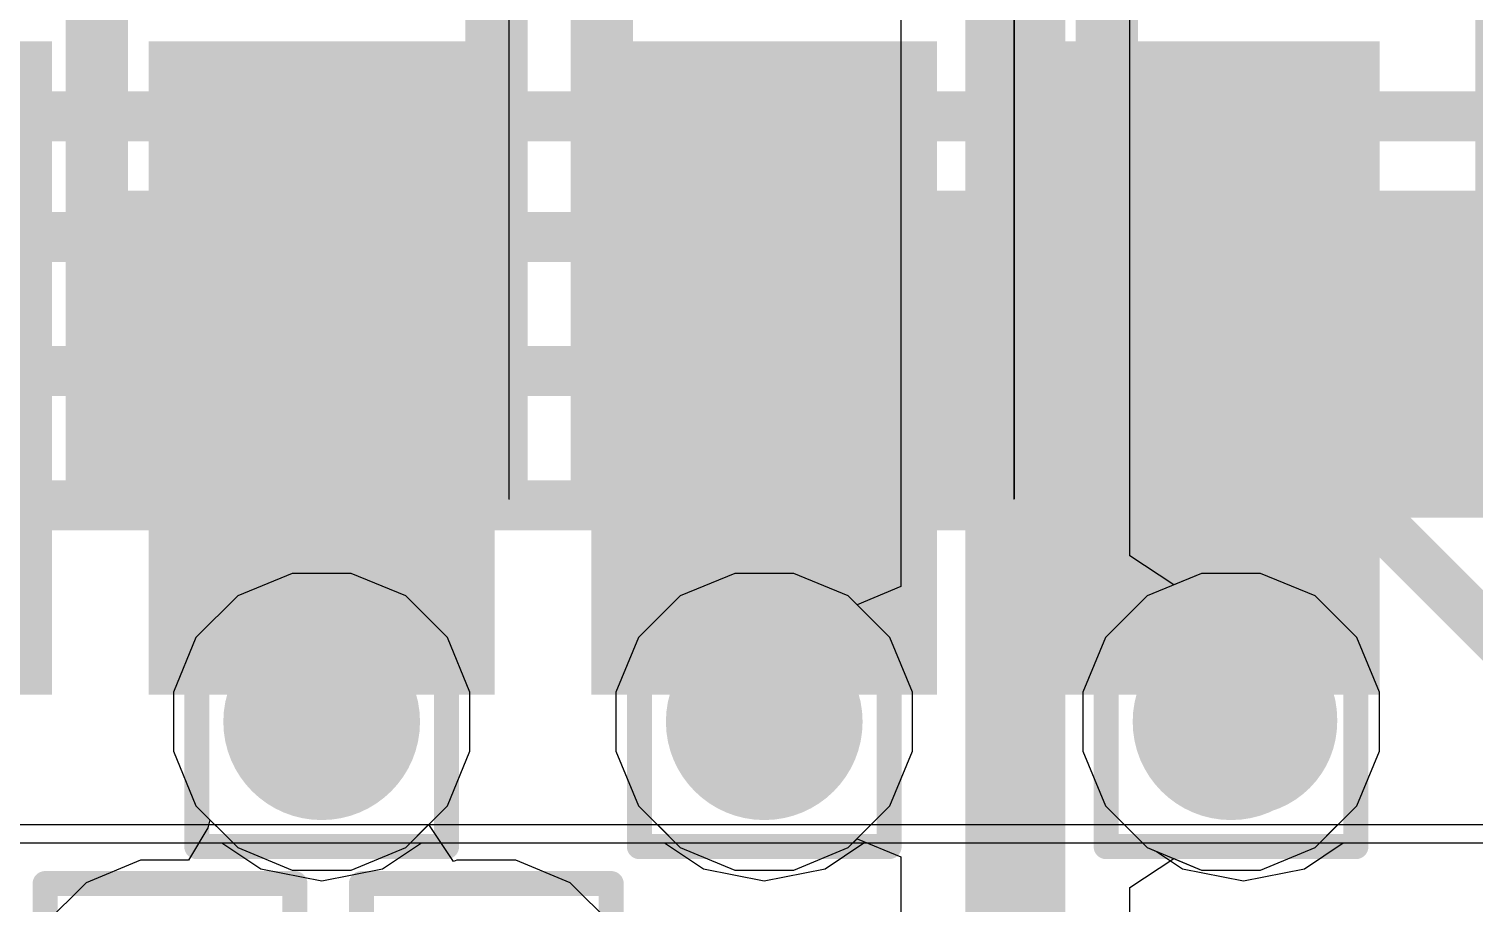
# Model space of a CAD drawing. Header units: inches. Extents: x -6 to 283, y -12 to 154.
# Drawn here: x 27.3 to 30.239, y 6.017 to 7.795 of the extents above; entities that cross this region are included whole.
import ezdxf

# ---------------------------------------------------------------- set-up
doc = ezdxf.new("R2010")
doc.units = ezdxf.units.IN
for name, color, linetype in [('Bottom Layer', 5, 'Continuous'), ('Bottom Overlay', 54, 'Continuous'), ('Bottom Paste', 16, 'Continuous'), ('Bottom Solder', 6, 'Continuous'), ('Drill Drawing', 1, 'Continuous'), ('GND-1', 16, 'Continuous'), ('GND-2', 90, 'Continuous'), ('GND-3', 216, 'Continuous'), ('GND-4', 54, 'Continuous'), ('PWR-1', 156, 'Continuous'), ('PWR-2', 130, 'Continuous'), ('Signal L1', 76, 'Continuous'), ('Signal L2', 6, 'Continuous'), ('Top Layer', 1, 'Continuous'), ('Top Paste', 8, 'Continuous'), ('Top Solder', 216, 'Continuous'), ('Via Holes', 16, 'Continuous')]:
    doc.layers.add(name, color=color, linetype=linetype)

# ---------------------------------------------------------------- blocks, each defined once
blk = doc.blocks.new('AP6275S__49')
at = {"layer": 'Top Layer'}
for points in [[(1.6, -5.6275), (1.6, -6.7525), (1.1, -6.7525), (1.1, -5.6275)], [(2.5, -5.6275), (2.5, -6.7525), (2, -6.7525), (2, -5.6275)], [(3.4, -5.6275), (3.4, -6.7525), (2.9, -6.7525), (2.9, -5.6275)]]:
    blk.add_hatch(color=1, dxfattribs=at).paths.add_polyline_path(points)
at = {"layer": 'Top Paste'}
for points in [[(1.6, -5.6275), (1.6, -6.7525), (1.1, -6.7525), (1.1, -5.6275)], [(2.5, -5.6275), (2.5, -6.7525), (2, -6.7525), (2, -5.6275)], [(3.4, -5.6275), (3.4, -6.7525), (2.9, -6.7525), (2.9, -5.6275)]]:
    blk.add_hatch(color=8, dxfattribs=at).paths.add_polyline_path(points)
at = {"layer": 'Top Solder'}
for points in [[(0.8016, -5.5259), (0.8016, -6.8541), (0.0984, -6.8541), (0.0984, -5.5259)], [(1.7016, -5.5259), (1.7016, -6.8541), (0.9984, -6.8541), (0.9984, -5.5259)], [(2.6016, -5.5259), (2.6016, -6.8541), (1.8984, -6.8541), (1.8984, -5.5259)], [(3.5016, -5.5259), (3.5016, -6.8541), (2.7984, -6.8541), (2.7984, -5.5259)]]:
    blk.add_hatch(color=216, dxfattribs=at).paths.add_polyline_path(points)
blk = doc.blocks.new('R___0402_B_114')
at = {"layer": 'Bottom Layer'}
for points in [[(-0.2413, 0.3175), (-0.2413, -0.3175), (-0.6985, -0.3175), (-0.6985, 0.3175)], [(0.6985, 0.3175), (0.6985, -0.3175), (0.2413, -0.3175), (0.2413, 0.3175)]]:
    blk.add_hatch(color=5, dxfattribs=at).paths.add_polyline_path(points)
at = {"layer": 'Bottom Paste'}
for points in [[(-0.2413, 0.3175), (-0.2413, -0.3175), (-0.6985, -0.3175), (-0.6985, 0.3175)], [(0.6985, 0.3175), (0.6985, -0.3175), (0.2413, -0.3175), (0.2413, 0.3175)]]:
    blk.add_hatch(color=16, dxfattribs=at).paths.add_polyline_path(points)
at = {"layer": 'Bottom Solder'}
for points in [[(-0.1863, 0.3725), (-0.1863, -0.3725), (-0.7535, -0.3725), (-0.7535, 0.3725)], [(0.7535, 0.3725), (0.7535, -0.3725), (0.1863, -0.3725), (0.1863, 0.3725)]]:
    blk.add_hatch(color=6, dxfattribs=at).paths.add_polyline_path(points)
at = {"layer": 'Bottom Overlay'}
for points in [[(0.7874, 0.4064, 0.127, 0.127, 0), (-0.7874, 0.4064, 0.127, 0.127, 0)], [(-0.7874, -0.4064, 0.127, 0.127, 0), (-0.7874, 0.4064, 0.127, 0.127, 0)], [(0.7874, -0.4064, 0.127, 0.127, 0), (0.7874, 0.4064, 0.127, 0.127, 0)], [(0.8128, 0.4318, 0.00323, 0.00323, 0), (-0.8128, 0.4318, 0.00323, 0.00323, 0)], [(0.7874, -0.4064, 0.127, 0.127, 0), (-0.7874, -0.4064, 0.127, 0.127, 0)]]:
    blk.add_lwpolyline(points, format="xyseb", dxfattribs=at)
for points in [[(-0.8191, 0.4064, 0.0635, 0.0635, 1), (-0.7556, 0.4064, 0.0635, 0.0635, 1)], [(-0.8191, 0.4064, 0.0635, 0.0635, 1), (-0.7556, 0.4064, 0.0635, 0.0635, 1)], [(0.7556, 0.4064, 0.0635, 0.0635, 1), (0.8191, 0.4064, 0.0635, 0.0635, 1)], [(0.7556, 0.4064, 0.0635, 0.0635, 1), (0.8191, 0.4064, 0.0635, 0.0635, 1)], [(-0.8136, 0.4318, 0.00161, 0.00161, 1), (-0.812, 0.4318, 0.00161, 0.00161, 1)], [(0.812, 0.4318, 0.00161, 0.00161, 1), (0.8136, 0.4318, 0.00161, 0.00161, 1)], [(-0.8191, -0.4064, 0.0635, 0.0635, 1), (-0.7556, -0.4064, 0.0635, 0.0635, 1)], [(-0.8191, -0.4064, 0.0635, 0.0635, 1), (-0.7556, -0.4064, 0.0635, 0.0635, 1)], [(0.7556, -0.4064, 0.0635, 0.0635, 1), (0.8191, -0.4064, 0.0635, 0.0635, 1)], [(0.7556, -0.4064, 0.0635, 0.0635, 1), (0.8191, -0.4064, 0.0635, 0.0635, 1)]]:
    blk.add_lwpolyline(points, format="xyseb", close=True, dxfattribs=at)
blk = doc.blocks.new('R___0402_B_115')
at = {"layer": 'Bottom Layer'}
for points in [[(-0.2413, 0.3175), (-0.2413, -0.3175), (-0.6985, -0.3175), (-0.6985, 0.3175)], [(0.6985, 0.3175), (0.6985, -0.3175), (0.2413, -0.3175), (0.2413, 0.3175)]]:
    blk.add_hatch(color=5, dxfattribs=at).paths.add_polyline_path(points)
at = {"layer": 'Bottom Paste'}
for points in [[(-0.2413, 0.3175), (-0.2413, -0.3175), (-0.6985, -0.3175), (-0.6985, 0.3175)], [(0.6985, 0.3175), (0.6985, -0.3175), (0.2413, -0.3175), (0.2413, 0.3175)]]:
    blk.add_hatch(color=16, dxfattribs=at).paths.add_polyline_path(points)
at = {"layer": 'Bottom Solder'}
for points in [[(-0.1863, 0.3725), (-0.1863, -0.3725), (-0.7535, -0.3725), (-0.7535, 0.3725)], [(0.7535, 0.3725), (0.7535, -0.3725), (0.1863, -0.3725), (0.1863, 0.3725)]]:
    blk.add_hatch(color=6, dxfattribs=at).paths.add_polyline_path(points)
at = {"layer": 'Bottom Overlay'}
for points in [[(0.7874, 0.4064, 0.127, 0.127, 0), (-0.7874, 0.4064, 0.127, 0.127, 0)], [(-0.7874, -0.4064, 0.127, 0.127, 0), (-0.7874, 0.4064, 0.127, 0.127, 0)], [(0.7874, -0.4064, 0.127, 0.127, 0), (0.7874, 0.4064, 0.127, 0.127, 0)], [(0.8128, 0.4318, 0.00323, 0.00323, 0), (-0.8128, 0.4318, 0.00323, 0.00323, 0)], [(0.7874, -0.4064, 0.127, 0.127, 0), (-0.7874, -0.4064, 0.127, 0.127, 0)]]:
    blk.add_lwpolyline(points, format="xyseb", dxfattribs=at)
for points in [[(-0.8191, 0.4064, 0.0635, 0.0635, 1), (-0.7556, 0.4064, 0.0635, 0.0635, 1)], [(-0.8191, 0.4064, 0.0635, 0.0635, 1), (-0.7556, 0.4064, 0.0635, 0.0635, 1)], [(0.7556, 0.4064, 0.0635, 0.0635, 1), (0.8191, 0.4064, 0.0635, 0.0635, 1)], [(0.7556, 0.4064, 0.0635, 0.0635, 1), (0.8191, 0.4064, 0.0635, 0.0635, 1)], [(-0.8136, 0.4318, 0.00161, 0.00161, 1), (-0.812, 0.4318, 0.00161, 0.00161, 1)], [(0.812, 0.4318, 0.00161, 0.00161, 1), (0.8136, 0.4318, 0.00161, 0.00161, 1)], [(-0.8191, -0.4064, 0.0635, 0.0635, 1), (-0.7556, -0.4064, 0.0635, 0.0635, 1)], [(-0.8191, -0.4064, 0.0635, 0.0635, 1), (-0.7556, -0.4064, 0.0635, 0.0635, 1)], [(0.7556, -0.4064, 0.0635, 0.0635, 1), (0.8191, -0.4064, 0.0635, 0.0635, 1)], [(0.7556, -0.4064, 0.0635, 0.0635, 1), (0.8191, -0.4064, 0.0635, 0.0635, 1)]]:
    blk.add_lwpolyline(points, format="xyseb", close=True, dxfattribs=at)
blk = doc.blocks.new('R___0402_B_121')
at = {"layer": 'Bottom Layer'}
for points in [[(-0.2413, 0.3175), (-0.2413, -0.3175), (-0.6985, -0.3175), (-0.6985, 0.3175)], [(0.6985, 0.3175), (0.6985, -0.3175), (0.2413, -0.3175), (0.2413, 0.3175)]]:
    blk.add_hatch(color=5, dxfattribs=at).paths.add_polyline_path(points)
at = {"layer": 'Bottom Paste'}
for points in [[(-0.2413, 0.3175), (-0.2413, -0.3175), (-0.6985, -0.3175), (-0.6985, 0.3175)], [(0.6985, 0.3175), (0.6985, -0.3175), (0.2413, -0.3175), (0.2413, 0.3175)]]:
    blk.add_hatch(color=16, dxfattribs=at).paths.add_polyline_path(points)
at = {"layer": 'Bottom Solder'}
for points in [[(-0.1863, 0.3725), (-0.1863, -0.3725), (-0.7535, -0.3725), (-0.7535, 0.3725)], [(0.7535, 0.3725), (0.7535, -0.3725), (0.1863, -0.3725), (0.1863, 0.3725)]]:
    blk.add_hatch(color=6, dxfattribs=at).paths.add_polyline_path(points)
at = {"layer": 'Bottom Overlay'}
for points in [[(-0.7874, -0.4064, 0.127, 0.127, 0), (-0.7874, 0.4064, 0.127, 0.127, 0)], [(0.7874, 0.4064, 0.127, 0.127, 0), (-0.7874, 0.4064, 0.127, 0.127, 0)], [(0.7874, -0.4064, 0.127, 0.127, 0), (0.7874, 0.4064, 0.127, 0.127, 0)], [(0.8128, 0.4318, 0.00323, 0.00323, 0), (-0.8128, 0.4318, 0.00323, 0.00323, 0)], [(0.7874, -0.4064, 0.127, 0.127, 0), (-0.7874, -0.4064, 0.127, 0.127, 0)]]:
    blk.add_lwpolyline(points, format="xyseb", dxfattribs=at)
for points in [[(-0.8191, 0.4064, 0.0635, 0.0635, 1), (-0.7556, 0.4064, 0.0635, 0.0635, 1)], [(-0.8191, 0.4064, 0.0635, 0.0635, 1), (-0.7556, 0.4064, 0.0635, 0.0635, 1)], [(0.7556, 0.4064, 0.0635, 0.0635, 1), (0.8191, 0.4064, 0.0635, 0.0635, 1)], [(0.7556, 0.4064, 0.0635, 0.0635, 1), (0.8191, 0.4064, 0.0635, 0.0635, 1)], [(-0.8136, 0.4318, 0.00161, 0.00161, 1), (-0.812, 0.4318, 0.00161, 0.00161, 1)], [(0.812, 0.4318, 0.00161, 0.00161, 1), (0.8136, 0.4318, 0.00161, 0.00161, 1)], [(-0.8191, -0.4064, 0.0635, 0.0635, 1), (-0.7556, -0.4064, 0.0635, 0.0635, 1)], [(-0.8191, -0.4064, 0.0635, 0.0635, 1), (-0.7556, -0.4064, 0.0635, 0.0635, 1)], [(0.7556, -0.4064, 0.0635, 0.0635, 1), (0.8191, -0.4064, 0.0635, 0.0635, 1)], [(0.7556, -0.4064, 0.0635, 0.0635, 1), (0.8191, -0.4064, 0.0635, 0.0635, 1)]]:
    blk.add_lwpolyline(points, format="xyseb", close=True, dxfattribs=at)

msp = doc.modelspace()

# ---------------------------------------------------------------- hatches: boundary and pattern name
at = {"layer": 'Bottom Layer'}
h = msp.add_hatch(color=5, dxfattribs=at)
edge = h.paths.add_edge_path()
edge.add_arc((27.8954, 6.3862), 0.2, 0, 360)
h = msp.add_hatch(color=5, dxfattribs=at)
edge = h.paths.add_edge_path()
edge.add_arc((28.7954, 6.3862), 0.2, 0, 360)
h = msp.add_hatch(color=5, dxfattribs=at)
edge = h.paths.add_edge_path()
edge.add_arc((29.7446, 6.3862), 0.2, 0, 360)
at = {"layer": 'GND-1'}
h = msp.add_hatch(color=16, dxfattribs=at)
edge = h.paths.add_edge_path()
edge.add_arc((27.8954, 6.3862), 0.2, 0, 360)
h = msp.add_hatch(color=16, dxfattribs=at)
edge = h.paths.add_edge_path()
edge.add_arc((28.7954, 6.3862), 0.2, 0, 360)
h = msp.add_hatch(color=16, dxfattribs=at)
edge = h.paths.add_edge_path()
edge.add_arc((29.7446, 6.3862), 0.2, 0, 360)
at = {"layer": 'GND-2'}
h = msp.add_hatch(color=90, dxfattribs=at)
edge = h.paths.add_edge_path()
edge.add_arc((27.8954, 6.3862), 0.2, 0, 360)
h = msp.add_hatch(color=90, dxfattribs=at)
edge = h.paths.add_edge_path()
edge.add_arc((28.7954, 6.3862), 0.2, 0, 360)
h = msp.add_hatch(color=90, dxfattribs=at)
edge = h.paths.add_edge_path()
edge.add_arc((29.7446, 6.3862), 0.2, 0, 360)
at = {"layer": 'GND-3'}
h = msp.add_hatch(color=216, dxfattribs=at)
edge = h.paths.add_edge_path()
edge.add_arc((27.8954, 6.3862), 0.2, 0, 360)
h = msp.add_hatch(color=216, dxfattribs=at)
edge = h.paths.add_edge_path()
edge.add_arc((28.7954, 6.3862), 0.2, 0, 360)
h = msp.add_hatch(color=216, dxfattribs=at)
edge = h.paths.add_edge_path()
edge.add_arc((29.7446, 6.3862), 0.2, 0, 360)
at = {"layer": 'GND-4'}
h = msp.add_hatch(color=54, dxfattribs=at)
edge = h.paths.add_edge_path()
edge.add_arc((27.8954, 6.3862), 0.2, 0, 360)
h = msp.add_hatch(color=54, dxfattribs=at)
edge = h.paths.add_edge_path()
edge.add_arc((28.7954, 6.3862), 0.2, 0, 360)
h = msp.add_hatch(color=54, dxfattribs=at)
edge = h.paths.add_edge_path()
edge.add_arc((29.7446, 6.3862), 0.2, 0, 360)
at = {"layer": 'PWR-1'}
h = msp.add_hatch(color=156, dxfattribs=at)
edge = h.paths.add_edge_path()
edge.add_arc((27.8954, 6.3862), 0.2, 0, 360)
h = msp.add_hatch(color=156, dxfattribs=at)
edge = h.paths.add_edge_path()
edge.add_arc((28.7954, 6.3862), 0.2, 0, 360)
h = msp.add_hatch(color=156, dxfattribs=at)
edge = h.paths.add_edge_path()
edge.add_arc((29.7446, 6.3862), 0.2, 0, 360)
at = {"layer": 'PWR-2'}
h = msp.add_hatch(color=130, dxfattribs=at)
edge = h.paths.add_edge_path()
edge.add_arc((27.8954, 6.3862), 0.2, 0, 360)
h = msp.add_hatch(color=130, dxfattribs=at)
edge = h.paths.add_edge_path()
edge.add_arc((28.7954, 6.3862), 0.2, 0, 360)
h = msp.add_hatch(color=130, dxfattribs=at)
edge = h.paths.add_edge_path()
edge.add_arc((29.7446, 6.3862), 0.2, 0, 360)
at = {"layer": 'Signal L1'}
h = msp.add_hatch(color=76, dxfattribs=at)
edge = h.paths.add_edge_path()
edge.add_arc((27.8954, 6.3862), 0.2, 0, 360)
h = msp.add_hatch(color=76, dxfattribs=at)
edge = h.paths.add_edge_path()
edge.add_arc((28.7954, 6.3862), 0.2, 0, 360)
h = msp.add_hatch(color=76, dxfattribs=at)
edge = h.paths.add_edge_path()
edge.add_arc((29.7446, 6.3862), 0.2, 0, 360)
at = {"layer": 'Signal L2'}
h = msp.add_hatch(color=6, dxfattribs=at)
edge = h.paths.add_edge_path()
edge.add_arc((27.8954, 6.3862), 0.2, 0, 360)
h = msp.add_hatch(color=6, dxfattribs=at)
edge = h.paths.add_edge_path()
edge.add_arc((28.7954, 6.3862), 0.2, 0, 360)
h = msp.add_hatch(color=6, dxfattribs=at)
edge = h.paths.add_edge_path()
edge.add_arc((29.7446, 6.3862), 0.2, 0, 360)
at = {"layer": 'Top Layer'}
h = msp.add_hatch(color=1, dxfattribs=at)
edge = h.paths.add_edge_path()
edge.add_arc((27.8954, 6.3862), 0.2, 0, 360)
h = msp.add_hatch(color=1, dxfattribs=at)
edge = h.paths.add_edge_path()
edge.add_arc((28.7954, 6.3862), 0.2, 0, 360)
h = msp.add_hatch(color=1, dxfattribs=at)
edge = h.paths.add_edge_path()
edge.add_arc((29.7446, 6.3862), 0.2, 0, 360)
at = {"layer": 'Via Holes'}
h = msp.add_hatch(color=7, dxfattribs=at)
edge = h.paths.add_edge_path()
edge.add_arc((27.8954, 6.3862), 0.1, 0, 360)
h = msp.add_hatch(color=7, dxfattribs=at)
edge = h.paths.add_edge_path()
edge.add_arc((28.7954, 6.3862), 0.1, 0, 360)
h = msp.add_hatch(color=7, dxfattribs=at)
edge = h.paths.add_edge_path()
edge.add_arc((29.7446, 6.3862), 0.1, 0, 360)

# ---------------------------------------------------------------- linework, layer by layer
at = {"layer": 'Bottom Layer'}
for p, q in [((24.9546, 6.1772), (32.7591, 6.1772)), ((27.2129, 6.1772), (27.678, 6.1772)), ((27.678, 6.1772), (27.7246, 6.1305)), ((28.0663, 6.1305), (28.1129, 6.1772)), ((28.1129, 6.1772), (28.578, 6.1772)), ((28.578, 6.1772), (28.6246, 6.1305)), ((28.9663, 6.1305), (29.0129, 6.1772)), ((29.0129, 6.1772), (29.5272, 6.1772)), ((29.5272, 6.1772), (29.5738, 6.1305)), ((29.9155, 6.1305), (29.9621, 6.1772)), ((29.9621, 6.1772), (30.4946, 6.1772)), ((27.7246, 6.1305), (27.8354, 6.0846)), ((27.9554, 6.0846), (28.0663, 6.1305)), ((28.6246, 6.1305), (28.7354, 6.0846)), ((28.8554, 6.0846), (28.9663, 6.1305)), ((29.5738, 6.1305), (29.6847, 6.0846)), ((29.8046, 6.0846), (29.9155, 6.1305)), ((27.8354, 6.0846), (27.9554, 6.0846)), ((28.7354, 6.0846), (28.8554, 6.0846)), ((29.6847, 6.0846), (29.8046, 6.0846))]:
    msp.add_line(p, q, dxfattribs=at)
for points in [[(27.7261, 7.182, 0.1778, 0.1778, 0), (27.7557, 7.182, 0.1778, 0.1778, 0)], [(27.7557, 7.182, 0.1778, 0.1778, 0), (27.8954, 7.0423, 0.1778, 0.1778, 0)], [(28.6684, 7.1822, 0.1778, 0.1778, 0), (28.7954, 7.0552, 0.1778, 0.1778, 0)], [(29.7446, 7.0425, 0.1778, 0.1778, 0), (29.8843, 7.1822, 0.1778, 0.1778, 0)], [(29.8843, 7.1822, 0.1778, 0.1778, 0), (29.8986, 7.1822, 0.1778, 0.1778, 0)], [(28.7954, 6.3862, 0.1778, 0.1778, 0), (28.7954, 7.0552, 0.1778, 0.1778, 0)], [(27.8954, 6.3862, 0.1778, 0.1778, 0), (27.8954, 7.0423, 0.1778, 0.1778, 0)], [(29.7446, 6.3862, 0.1778, 0.1778, 0), (29.7446, 7.0425, 0.1778, 0.1778, 0)]]:
    msp.add_lwpolyline(points, format="xyseb", dxfattribs=at)
for points in [[(27.6816, 7.182, 0.0889, 0.0889, 1), (27.7705, 7.182, 0.0889, 0.0889, 1)], [(27.7113, 7.182, 0.0889, 0.0889, 1), (27.8002, 7.182, 0.0889, 0.0889, 1)], [(27.7113, 7.182, 0.0889, 0.0889, 1), (27.8002, 7.182, 0.0889, 0.0889, 1)], [(28.624, 7.1822, 0.0889, 0.0889, 1), (28.7129, 7.1822, 0.0889, 0.0889, 1)], [(29.8399, 7.1822, 0.0889, 0.0889, 1), (29.9288, 7.1822, 0.0889, 0.0889, 1)], [(29.8399, 7.1822, 0.0889, 0.0889, 1), (29.9288, 7.1822, 0.0889, 0.0889, 1)], [(29.8542, 7.1822, 0.0889, 0.0889, 1), (29.9431, 7.1822, 0.0889, 0.0889, 1)], [(28.751, 7.0552, 0.0889, 0.0889, 1), (28.8399, 7.0552, 0.0889, 0.0889, 1)], [(28.751, 7.0552, 0.0889, 0.0889, 1), (28.8399, 7.0552, 0.0889, 0.0889, 1)], [(27.851, 7.0423, 0.0889, 0.0889, 1), (27.9399, 7.0423, 0.0889, 0.0889, 1)], [(27.851, 7.0423, 0.0889, 0.0889, 1), (27.9399, 7.0423, 0.0889, 0.0889, 1)], [(29.7002, 7.0425, 0.0889, 0.0889, 1), (29.7891, 7.0425, 0.0889, 0.0889, 1)], [(29.7002, 7.0425, 0.0889, 0.0889, 1), (29.7891, 7.0425, 0.0889, 0.0889, 1)], [(27.851, 6.3862, 0.0889, 0.0889, 1), (27.9399, 6.3862, 0.0889, 0.0889, 1)], [(28.751, 6.3862, 0.0889, 0.0889, 1), (28.8399, 6.3862, 0.0889, 0.0889, 1)], [(29.7002, 6.3862, 0.0889, 0.0889, 1), (29.7891, 6.3862, 0.0889, 0.0889, 1)]]:
    msp.add_lwpolyline(points, format="xyseb", close=True, dxfattribs=at)
at = {"layer": 'Drill Drawing'}
for points in [[(27.6414, 6.6402, 0.0508, 0.0508, 0), (28.1494, 6.6402, 0.0508, 0.0508, 0)], [(27.6414, 6.1322, 0.0508, 0.0508, 0), (27.6414, 6.6402, 0.0508, 0.0508, 0)], [(28.1494, 6.1322, 0.0508, 0.0508, 0), (28.1494, 6.6402, 0.0508, 0.0508, 0)], [(28.5414, 6.6402, 0.0508, 0.0508, 0), (29.0494, 6.6402, 0.0508, 0.0508, 0)], [(28.5414, 6.1322, 0.0508, 0.0508, 0), (28.5414, 6.6402, 0.0508, 0.0508, 0)], [(29.0494, 6.1322, 0.0508, 0.0508, 0), (29.0494, 6.6402, 0.0508, 0.0508, 0)], [(29.4906, 6.6402, 0.0508, 0.0508, 0), (29.9986, 6.6402, 0.0508, 0.0508, 0)], [(29.4906, 6.1322, 0.0508, 0.0508, 0), (29.4906, 6.6402, 0.0508, 0.0508, 0)], [(29.9986, 6.1322, 0.0508, 0.0508, 0), (29.9986, 6.6402, 0.0508, 0.0508, 0)], [(27.6414, 6.1322, 0.0508, 0.0508, 0), (28.1494, 6.1322, 0.0508, 0.0508, 0)], [(28.5414, 6.1322, 0.0508, 0.0508, 0), (29.0494, 6.1322, 0.0508, 0.0508, 0)], [(29.4906, 6.1322, 0.0508, 0.0508, 0), (29.9986, 6.1322, 0.0508, 0.0508, 0)], [(27.333, 6.0571, 0.0508, 0.0508, 0), (27.841, 6.0571, 0.0508, 0.0508, 0)], [(27.333, 5.5491, 0.0508, 0.0508, 0), (27.333, 6.0571, 0.0508, 0.0508, 0)], [(27.841, 5.5491, 0.0508, 0.0508, 0), (27.841, 6.0571, 0.0508, 0.0508, 0)], [(27.9762, 6.0571, 0.0508, 0.0508, 0), (28.4842, 6.0571, 0.0508, 0.0508, 0)], [(27.9762, 5.5491, 0.0508, 0.0508, 0), (27.9762, 6.0571, 0.0508, 0.0508, 0)], [(28.4842, 5.5491, 0.0508, 0.0508, 0), (28.4842, 6.0571, 0.0508, 0.0508, 0)]]:
    msp.add_lwpolyline(points, format="xyseb", dxfattribs=at)
for points in [[(27.6287, 6.6402, 0.0254, 0.0254, 1), (27.6541, 6.6402, 0.0254, 0.0254, 1)], [(27.6287, 6.6402, 0.0254, 0.0254, 1), (27.6541, 6.6402, 0.0254, 0.0254, 1)], [(28.1367, 6.6402, 0.0254, 0.0254, 1), (28.1621, 6.6402, 0.0254, 0.0254, 1)], [(28.1367, 6.6402, 0.0254, 0.0254, 1), (28.1621, 6.6402, 0.0254, 0.0254, 1)], [(28.5287, 6.6402, 0.0254, 0.0254, 1), (28.5541, 6.6402, 0.0254, 0.0254, 1)], [(28.5287, 6.6402, 0.0254, 0.0254, 1), (28.5541, 6.6402, 0.0254, 0.0254, 1)], [(29.0367, 6.6402, 0.0254, 0.0254, 1), (29.0621, 6.6402, 0.0254, 0.0254, 1)], [(29.0367, 6.6402, 0.0254, 0.0254, 1), (29.0621, 6.6402, 0.0254, 0.0254, 1)], [(29.4779, 6.6402, 0.0254, 0.0254, 1), (29.5033, 6.6402, 0.0254, 0.0254, 1)], [(29.4779, 6.6402, 0.0254, 0.0254, 1), (29.5033, 6.6402, 0.0254, 0.0254, 1)], [(29.9859, 6.6402, 0.0254, 0.0254, 1), (30.0113, 6.6402, 0.0254, 0.0254, 1)], [(29.9859, 6.6402, 0.0254, 0.0254, 1), (30.0113, 6.6402, 0.0254, 0.0254, 1)], [(27.6287, 6.1322, 0.0254, 0.0254, 1), (27.6541, 6.1322, 0.0254, 0.0254, 1)], [(27.6287, 6.1322, 0.0254, 0.0254, 1), (27.6541, 6.1322, 0.0254, 0.0254, 1)], [(28.1367, 6.1322, 0.0254, 0.0254, 1), (28.1621, 6.1322, 0.0254, 0.0254, 1)], [(28.1367, 6.1322, 0.0254, 0.0254, 1), (28.1621, 6.1322, 0.0254, 0.0254, 1)], [(28.5287, 6.1322, 0.0254, 0.0254, 1), (28.5541, 6.1322, 0.0254, 0.0254, 1)], [(28.5287, 6.1322, 0.0254, 0.0254, 1), (28.5541, 6.1322, 0.0254, 0.0254, 1)], [(29.0367, 6.1322, 0.0254, 0.0254, 1), (29.0621, 6.1322, 0.0254, 0.0254, 1)], [(29.0367, 6.1322, 0.0254, 0.0254, 1), (29.0621, 6.1322, 0.0254, 0.0254, 1)], [(29.4779, 6.1322, 0.0254, 0.0254, 1), (29.5033, 6.1322, 0.0254, 0.0254, 1)], [(29.4779, 6.1322, 0.0254, 0.0254, 1), (29.5033, 6.1322, 0.0254, 0.0254, 1)], [(29.9859, 6.1322, 0.0254, 0.0254, 1), (30.0113, 6.1322, 0.0254, 0.0254, 1)], [(29.9859, 6.1322, 0.0254, 0.0254, 1), (30.0113, 6.1322, 0.0254, 0.0254, 1)], [(27.3203, 6.0571, 0.0254, 0.0254, 1), (27.3457, 6.0571, 0.0254, 0.0254, 1)], [(27.3203, 6.0571, 0.0254, 0.0254, 1), (27.3457, 6.0571, 0.0254, 0.0254, 1)], [(27.8283, 6.0571, 0.0254, 0.0254, 1), (27.8537, 6.0571, 0.0254, 0.0254, 1)], [(27.8283, 6.0571, 0.0254, 0.0254, 1), (27.8537, 6.0571, 0.0254, 0.0254, 1)], [(27.9635, 6.0571, 0.0254, 0.0254, 1), (27.9889, 6.0571, 0.0254, 0.0254, 1)], [(27.9635, 6.0571, 0.0254, 0.0254, 1), (27.9889, 6.0571, 0.0254, 0.0254, 1)], [(28.4715, 6.0571, 0.0254, 0.0254, 1), (28.4969, 6.0571, 0.0254, 0.0254, 1)], [(28.4715, 6.0571, 0.0254, 0.0254, 1), (28.4969, 6.0571, 0.0254, 0.0254, 1)]]:
    msp.add_lwpolyline(points, format="xyseb", close=True, dxfattribs=at)
at = {"layer": 'GND-1'}
for p, q in [((27.8354, 6.6878), (27.7246, 6.6419)), ((27.9554, 6.6878), (27.8354, 6.6878)), ((28.0663, 6.6419), (27.9554, 6.6878)), ((28.7354, 6.6878), (28.6246, 6.6419)), ((28.8554, 6.6878), (28.7354, 6.6878)), ((28.9663, 6.6419), (28.8554, 6.6878)), ((29.6847, 6.6878), (29.5738, 6.6419)), ((29.8046, 6.6878), (29.6847, 6.6878)), ((29.9155, 6.6419), (29.8046, 6.6878)), ((27.7246, 6.6419), (27.6398, 6.5571)), ((28.1511, 6.5571), (28.0663, 6.6419)), ((28.6246, 6.6419), (28.5398, 6.5571)), ((29.0511, 6.5571), (28.9663, 6.6419)), ((29.5738, 6.6419), (29.489, 6.5571)), ((30.0003, 6.5571), (29.9155, 6.6419)), ((27.6398, 6.5571), (27.5938, 6.4462)), ((28.197, 6.4462), (28.1511, 6.5571)), ((28.5398, 6.5571), (28.4938, 6.4462)), ((29.097, 6.4462), (29.0511, 6.5571)), ((29.489, 6.5571), (29.443, 6.4462)), ((30.0462, 6.4462), (30.0003, 6.5571)), ((27.5938, 6.4462), (27.5938, 6.3262)), ((28.197, 6.3262), (28.197, 6.4462)), ((28.4938, 6.4462), (28.4938, 6.3262)), ((29.097, 6.3262), (29.097, 6.4462)), ((29.443, 6.4462), (29.443, 6.3262)), ((30.0462, 6.3262), (30.0462, 6.4462)), ((27.5938, 6.3262), (27.6398, 6.2154)), ((28.1511, 6.2154), (28.197, 6.3262)), ((28.4938, 6.3262), (28.5398, 6.2154)), ((29.0511, 6.2154), (29.097, 6.3262)), ((29.443, 6.3262), (29.489, 6.2154)), ((30.0003, 6.2154), (30.0462, 6.3262)), ((27.6398, 6.2154), (27.7246, 6.1305)), ((28.0663, 6.1305), (28.1511, 6.2154)), ((28.5398, 6.2154), (28.6246, 6.1305)), ((28.9663, 6.1305), (29.0511, 6.2154)), ((29.489, 6.2154), (29.5738, 6.1305)), ((29.9155, 6.1305), (30.0003, 6.2154)), ((27.7246, 6.1305), (27.8354, 6.0846)), ((27.9554, 6.0846), (28.0663, 6.1305)), ((28.6246, 6.1305), (28.7354, 6.0846)), ((28.8554, 6.0846), (28.9663, 6.1305)), ((29.5738, 6.1305), (29.6847, 6.0846)), ((29.8046, 6.0846), (29.9155, 6.1305)), ((27.8354, 6.0846), (27.9554, 6.0846)), ((28.7354, 6.0846), (28.8554, 6.0846)), ((29.6847, 6.0846), (29.8046, 6.0846))]:
    msp.add_line(p, q, dxfattribs=at)
at = {"layer": 'GND-2'}
for p, q in [((27.8354, 6.6878), (27.7246, 6.6419)), ((27.9554, 6.6878), (27.8354, 6.6878)), ((28.0663, 6.6419), (27.9554, 6.6878)), ((28.7354, 6.6878), (28.6246, 6.6419)), ((28.8554, 6.6878), (28.7354, 6.6878)), ((28.9663, 6.6419), (28.8554, 6.6878)), ((29.6847, 6.6878), (29.5738, 6.6419)), ((29.8046, 6.6878), (29.6847, 6.6878)), ((29.9155, 6.6419), (29.8046, 6.6878)), ((27.7246, 6.6419), (27.6398, 6.5571)), ((28.1511, 6.5571), (28.0663, 6.6419)), ((28.6246, 6.6419), (28.5398, 6.5571)), ((29.0511, 6.5571), (28.9663, 6.6419)), ((29.5738, 6.6419), (29.489, 6.5571)), ((30.0003, 6.5571), (29.9155, 6.6419)), ((27.6398, 6.5571), (27.5938, 6.4462)), ((28.197, 6.4462), (28.1511, 6.5571)), ((28.5398, 6.5571), (28.4938, 6.4462)), ((29.097, 6.4462), (29.0511, 6.5571)), ((29.489, 6.5571), (29.443, 6.4462)), ((30.0462, 6.4462), (30.0003, 6.5571)), ((27.5938, 6.4462), (27.5938, 6.3262)), ((28.197, 6.3262), (28.197, 6.4462)), ((28.4938, 6.4462), (28.4938, 6.3262)), ((29.097, 6.3262), (29.097, 6.4462)), ((29.443, 6.4462), (29.443, 6.3262)), ((30.0462, 6.3262), (30.0462, 6.4462)), ((27.5938, 6.3262), (27.6398, 6.2154)), ((28.1511, 6.2154), (28.197, 6.3262)), ((28.4938, 6.3262), (28.5398, 6.2154)), ((29.0511, 6.2154), (29.097, 6.3262)), ((29.443, 6.3262), (29.489, 6.2154)), ((30.0003, 6.2154), (30.0462, 6.3262)), ((27.6398, 6.2154), (27.7246, 6.1305)), ((28.0663, 6.1305), (28.1511, 6.2154)), ((28.5398, 6.2154), (28.6246, 6.1305)), ((28.9663, 6.1305), (29.0511, 6.2154)), ((29.489, 6.2154), (29.5738, 6.1305)), ((29.9155, 6.1305), (30.0003, 6.2154)), ((27.7246, 6.1305), (27.8354, 6.0846)), ((27.9554, 6.0846), (28.0663, 6.1305)), ((28.6246, 6.1305), (28.7354, 6.0846)), ((28.8554, 6.0846), (28.9663, 6.1305)), ((29.5738, 6.1305), (29.6847, 6.0846)), ((29.8046, 6.0846), (29.9155, 6.1305)), ((27.8354, 6.0846), (27.9554, 6.0846)), ((28.7354, 6.0846), (28.8554, 6.0846)), ((29.6847, 6.0846), (29.8046, 6.0846))]:
    msp.add_line(p, q, dxfattribs=at)
at = {"layer": 'GND-3'}
for p, q in [((27.8354, 6.6878), (27.7246, 6.6419)), ((27.9554, 6.6878), (27.8354, 6.6878)), ((28.0663, 6.6419), (27.9554, 6.6878)), ((28.7354, 6.6878), (28.6246, 6.6419)), ((28.8554, 6.6878), (28.7354, 6.6878)), ((28.9663, 6.6419), (28.8554, 6.6878)), ((29.6847, 6.6878), (29.5738, 6.6419)), ((29.8046, 6.6878), (29.6847, 6.6878)), ((29.9155, 6.6419), (29.8046, 6.6878)), ((27.7246, 6.6419), (27.6398, 6.5571)), ((28.1511, 6.5571), (28.0663, 6.6419)), ((28.6246, 6.6419), (28.5398, 6.5571)), ((29.0511, 6.5571), (28.9663, 6.6419)), ((29.5738, 6.6419), (29.489, 6.5571)), ((30.0003, 6.5571), (29.9155, 6.6419)), ((27.6398, 6.5571), (27.5938, 6.4462)), ((28.197, 6.4462), (28.1511, 6.5571)), ((28.5398, 6.5571), (28.4938, 6.4462)), ((29.097, 6.4462), (29.0511, 6.5571)), ((29.489, 6.5571), (29.443, 6.4462)), ((30.0462, 6.4462), (30.0003, 6.5571)), ((27.5938, 6.4462), (27.5938, 6.3262)), ((28.197, 6.3262), (28.197, 6.4462)), ((28.4938, 6.4462), (28.4938, 6.3262)), ((29.097, 6.3262), (29.097, 6.4462)), ((29.443, 6.4462), (29.443, 6.3262)), ((30.0462, 6.3262), (30.0462, 6.4462)), ((27.5938, 6.3262), (27.6398, 6.2154)), ((28.1511, 6.2154), (28.197, 6.3262)), ((28.4938, 6.3262), (28.5398, 6.2154)), ((29.0511, 6.2154), (29.097, 6.3262)), ((29.443, 6.3262), (29.489, 6.2154)), ((30.0003, 6.2154), (30.0462, 6.3262)), ((27.6398, 6.2154), (27.7246, 6.1305)), ((28.0663, 6.1305), (28.1511, 6.2154)), ((28.5398, 6.2154), (28.6246, 6.1305)), ((28.9663, 6.1305), (29.0511, 6.2154)), ((29.489, 6.2154), (29.5738, 6.1305)), ((29.9155, 6.1305), (30.0003, 6.2154)), ((27.7246, 6.1305), (27.8354, 6.0846)), ((27.9554, 6.0846), (28.0663, 6.1305)), ((28.6246, 6.1305), (28.7354, 6.0846)), ((28.8554, 6.0846), (28.9663, 6.1305)), ((29.5738, 6.1305), (29.6847, 6.0846)), ((29.8046, 6.0846), (29.9155, 6.1305)), ((27.8354, 6.0846), (27.9554, 6.0846)), ((28.7354, 6.0846), (28.8554, 6.0846)), ((29.6847, 6.0846), (29.8046, 6.0846))]:
    msp.add_line(p, q, dxfattribs=at)
at = {"layer": 'GND-4'}
for p, q in [((27.8354, 6.6878), (27.7246, 6.6419)), ((27.9554, 6.6878), (27.8354, 6.6878)), ((28.0663, 6.6419), (27.9554, 6.6878)), ((28.7354, 6.6878), (28.6246, 6.6419)), ((28.8554, 6.6878), (28.7354, 6.6878)), ((28.9663, 6.6419), (28.8554, 6.6878)), ((29.6847, 6.6878), (29.5738, 6.6419)), ((29.8046, 6.6878), (29.6847, 6.6878)), ((29.9155, 6.6419), (29.8046, 6.6878)), ((27.7246, 6.6419), (27.6398, 6.5571)), ((28.1511, 6.5571), (28.0663, 6.6419)), ((28.6246, 6.6419), (28.5398, 6.5571)), ((29.0511, 6.5571), (28.9663, 6.6419)), ((29.5738, 6.6419), (29.489, 6.5571)), ((30.0003, 6.5571), (29.9155, 6.6419)), ((27.6398, 6.5571), (27.5938, 6.4462)), ((28.197, 6.4462), (28.1511, 6.5571)), ((28.5398, 6.5571), (28.4938, 6.4462)), ((29.097, 6.4462), (29.0511, 6.5571)), ((29.489, 6.5571), (29.443, 6.4462)), ((30.0462, 6.4462), (30.0003, 6.5571)), ((27.5938, 6.4462), (27.5938, 6.3262)), ((28.197, 6.3262), (28.197, 6.4462)), ((28.4938, 6.4462), (28.4938, 6.3262)), ((29.097, 6.3262), (29.097, 6.4462)), ((29.443, 6.4462), (29.443, 6.3262)), ((30.0462, 6.3262), (30.0462, 6.4462)), ((27.5938, 6.3262), (27.6398, 6.2154)), ((28.1511, 6.2154), (28.197, 6.3262)), ((28.4938, 6.3262), (28.5398, 6.2154)), ((29.0511, 6.2154), (29.097, 6.3262)), ((29.443, 6.3262), (29.489, 6.2154)), ((30.0003, 6.2154), (30.0462, 6.3262)), ((27.6398, 6.2154), (27.7246, 6.1305)), ((28.0663, 6.1305), (28.1511, 6.2154)), ((28.5398, 6.2154), (28.6246, 6.1305)), ((28.9663, 6.1305), (29.0511, 6.2154)), ((29.489, 6.2154), (29.5738, 6.1305)), ((29.9155, 6.1305), (30.0003, 6.2154)), ((27.7246, 6.1305), (27.8354, 6.0846)), ((27.9554, 6.0846), (28.0663, 6.1305)), ((28.6246, 6.1305), (28.7354, 6.0846)), ((28.8554, 6.0846), (28.9663, 6.1305)), ((29.5738, 6.1305), (29.6847, 6.0846)), ((29.8046, 6.0846), (29.9155, 6.1305)), ((27.8354, 6.0846), (27.9554, 6.0846)), ((28.7354, 6.0846), (28.8554, 6.0846)), ((29.6847, 6.0846), (29.8046, 6.0846))]:
    msp.add_line(p, q, dxfattribs=at)
at = {"layer": 'PWR-1'}
for p, q in [((29.5391, 6.7234), (29.5391, 8.54)), ((29.073, 8.4179), (29.073, 6.6609)), ((29.628, 6.6644), (29.5391, 6.7234)), ((27.8354, 6.6878), (27.7246, 6.6419)), ((27.9554, 6.6878), (27.8354, 6.6878)), ((28.0663, 6.6419), (27.9554, 6.6878)), ((28.7354, 6.6878), (28.6246, 6.6419)), ((28.8554, 6.6878), (28.7354, 6.6878)), ((28.9663, 6.6419), (28.8554, 6.6878)), ((29.6847, 6.6878), (29.628, 6.6644)), ((29.8046, 6.6878), (29.6847, 6.6878)), ((29.9155, 6.6419), (29.8046, 6.6878)), ((27.7246, 6.6419), (27.6398, 6.5571)), ((28.1511, 6.5571), (28.0663, 6.6419)), ((28.6246, 6.6419), (28.5398, 6.5571)), ((28.9841, 6.6241), (28.9663, 6.6419)), ((29.073, 6.6609), (28.9841, 6.6241)), ((30.0003, 6.5571), (29.9155, 6.6419)), ((27.6398, 6.5571), (27.5938, 6.4462)), ((28.197, 6.4462), (28.1511, 6.5571)), ((28.5398, 6.5571), (28.4938, 6.4462)), ((30.0462, 6.4462), (30.0003, 6.5571)), ((27.5938, 6.4462), (27.5938, 6.3262)), ((28.197, 6.3262), (28.197, 6.4462)), ((28.4938, 6.4462), (28.4938, 6.3262)), ((30.0462, 6.3262), (30.0462, 6.4462)), ((27.5938, 6.3262), (27.6398, 6.2154)), ((28.1511, 6.2154), (28.197, 6.3262)), ((28.4938, 6.3262), (28.5398, 6.2154)), ((30.0003, 6.2154), (30.0462, 6.3262)), ((27.6398, 6.2154), (27.6683, 6.1868)), ((28.113, 6.1773), (28.1511, 6.2154)), ((28.5398, 6.2154), (28.6246, 6.1305)), ((29.9155, 6.1305), (30.0003, 6.2154)), ((27.6683, 6.1868), (27.664, 6.1704)), ((28.1634, 6.1019), (28.113, 6.1773)), ((27.664, 6.1704), (27.6247, 6.1047)), ((28.9663, 6.1305), (28.9841, 6.1483)), ((28.9841, 6.1483), (29.073, 6.1115)), ((28.6246, 6.1305), (28.7354, 6.0846)), ((28.8554, 6.0846), (28.9663, 6.1305)), ((29.8046, 6.0846), (29.9155, 6.1305)), ((27.527, 6.1047), (27.4162, 6.0588)), ((27.6247, 6.1047), (27.527, 6.1047)), ((28.1702, 6.1047), (28.1634, 6.1019)), ((28.2902, 6.1047), (28.1702, 6.1047)), ((28.401, 6.0588), (28.2902, 6.1047)), ((28.7354, 6.0846), (28.8554, 6.0846)), ((29.073, 6.1115), (29.073, 5.4131)), ((29.5391, 6.049), (29.628, 6.1081)), ((29.628, 6.1081), (29.6847, 6.0846)), ((29.6847, 6.0846), (29.8046, 6.0846)), ((27.4162, 6.0588), (27.3313, 5.974)), ((28.4858, 5.974), (28.401, 6.0588)), ((29.5391, 5.4918), (29.5391, 6.049))]:
    msp.add_line(p, q, dxfattribs=at)
msp.add_lwpolyline([(29.3061, 5.2196, 0.2032, 0.2032, 0), (29.3061, 9.0764, 0.2032, 0.2032, 0)], format="xyseb", dxfattribs=at)
at = {"layer": 'PWR-2'}
for p, q in [((27.8354, 6.6878), (27.7246, 6.6419)), ((27.9554, 6.6878), (27.8354, 6.6878)), ((28.0663, 6.6419), (27.9554, 6.6878)), ((28.7354, 6.6878), (28.6246, 6.6419)), ((28.8554, 6.6878), (28.7354, 6.6878)), ((28.9663, 6.6419), (28.8554, 6.6878)), ((29.6847, 6.6878), (29.5738, 6.6419)), ((29.8046, 6.6878), (29.6847, 6.6878)), ((29.9155, 6.6419), (29.8046, 6.6878)), ((27.7246, 6.6419), (27.6398, 6.5571)), ((28.1511, 6.5571), (28.0663, 6.6419)), ((28.6246, 6.6419), (28.5398, 6.5571)), ((29.0511, 6.5571), (28.9663, 6.6419)), ((29.5738, 6.6419), (29.489, 6.5571)), ((30.0003, 6.5571), (29.9155, 6.6419)), ((27.6398, 6.5571), (27.5938, 6.4462)), ((28.197, 6.4462), (28.1511, 6.5571)), ((28.5398, 6.5571), (28.4938, 6.4462)), ((29.097, 6.4462), (29.0511, 6.5571)), ((29.489, 6.5571), (29.443, 6.4462)), ((30.0462, 6.4462), (30.0003, 6.5571)), ((27.5938, 6.4462), (27.5938, 6.3262)), ((28.197, 6.3262), (28.197, 6.4462)), ((28.4938, 6.4462), (28.4938, 6.3262)), ((29.097, 6.3262), (29.097, 6.4462)), ((29.443, 6.4462), (29.443, 6.3262)), ((30.0462, 6.3262), (30.0462, 6.4462)), ((27.5938, 6.3262), (27.6398, 6.2154)), ((28.1511, 6.2154), (28.197, 6.3262)), ((28.4938, 6.3262), (28.5398, 6.2154)), ((29.0511, 6.2154), (29.097, 6.3262)), ((29.443, 6.3262), (29.489, 6.2154)), ((30.0003, 6.2154), (30.0462, 6.3262)), ((27.6398, 6.2154), (27.6683, 6.1868)), ((28.113, 6.1773), (28.1511, 6.2154)), ((28.5398, 6.2154), (28.6246, 6.1305)), ((28.9663, 6.1305), (29.0511, 6.2154)), ((29.489, 6.2154), (29.5738, 6.1305)), ((29.9155, 6.1305), (30.0003, 6.2154)), ((27.6683, 6.1868), (27.664, 6.1704)), ((28.1634, 6.1019), (28.113, 6.1773)), ((27.664, 6.1704), (27.6247, 6.1047)), ((28.6246, 6.1305), (28.7354, 6.0846)), ((28.8554, 6.0846), (28.9663, 6.1305)), ((29.5738, 6.1305), (29.6847, 6.0846)), ((29.8046, 6.0846), (29.9155, 6.1305)), ((27.527, 6.1047), (27.4162, 6.0588)), ((27.6247, 6.1047), (27.527, 6.1047)), ((28.1702, 6.1047), (28.1634, 6.1019)), ((28.2902, 6.1047), (28.1702, 6.1047)), ((28.401, 6.0588), (28.2902, 6.1047)), ((28.7354, 6.0846), (28.8554, 6.0846)), ((29.6847, 6.0846), (29.8046, 6.0846)), ((27.4162, 6.0588), (27.3313, 5.974)), ((28.4858, 5.974), (28.401, 6.0588))]:
    msp.add_line(p, q, dxfattribs=at)
at = {"layer": 'Signal L2'}
for points in [[(27.1755, 7.617, 0.1016, 0.1016, 0), (30.4454, 7.617, 0.1016, 0.1016, 0)], [(27.0665, 7.3717, 0.1016, 0.1016, 0), (30.2775, 7.3717, 0.1016, 0.1016, 0)], [(30.2775, 7.3717, 0.1016, 0.1016, 0), (31.0579, 6.5913, 0.1016, 0.1016, 0)], [(26.9667, 7.099, 0.1016, 0.1016, 0), (30.1396, 7.099, 0.1016, 0.1016, 0)], [(30.1396, 7.099, 0.1016, 0.1016, 0), (30.7555, 6.4831, 0.1016, 0.1016, 0)], [(26.2918, 6.8259, 0.1016, 0.1016, 0), (30.0129, 6.8259, 0.1016, 0.1016, 0)], [(30.0129, 6.8259, 0.1016, 0.1016, 0), (30.4531, 6.3858, 0.1016, 0.1016, 0)]]:
    msp.add_lwpolyline(points, format="xyseb", dxfattribs=at)
for points in [[(30.2521, 7.3717, 0.0508, 0.0508, 1), (30.3029, 7.3717, 0.0508, 0.0508, 1)], [(30.2521, 7.3717, 0.0508, 0.0508, 1), (30.3029, 7.3717, 0.0508, 0.0508, 1)], [(30.1142, 7.099, 0.0508, 0.0508, 1), (30.165, 7.099, 0.0508, 0.0508, 1)], [(30.1142, 7.099, 0.0508, 0.0508, 1), (30.165, 7.099, 0.0508, 0.0508, 1)], [(29.9875, 6.8259, 0.0508, 0.0508, 1), (30.0383, 6.8259, 0.0508, 0.0508, 1)], [(29.9875, 6.8259, 0.0508, 0.0508, 1), (30.0383, 6.8259, 0.0508, 0.0508, 1)]]:
    msp.add_lwpolyline(points, format="xyseb", close=True, dxfattribs=at)
at = {"layer": 'Top Layer'}
for p, q in [((20.1416, 6.1399), (31.9205, 6.1399)), ((27.1967, 6.1399), (27.6926, 6.1399)), ((27.6926, 6.1399), (27.7716, 6.0871)), ((28.0193, 6.0871), (28.0982, 6.1399)), ((28.0982, 6.1399), (28.5926, 6.1399)), ((28.5926, 6.1399), (28.6716, 6.0871)), ((28.9193, 6.0871), (28.9982, 6.1399)), ((28.9982, 6.1399), (29.5645, 6.1399)), ((29.5645, 6.1399), (29.5738, 6.1305)), ((29.5738, 6.1305), (29.5933, 6.1225)), ((29.5933, 6.1225), (29.6462, 6.0871)), ((29.8939, 6.0871), (29.9729, 6.1399)), ((29.9729, 6.1399), (31.0315, 6.1399)), ((27.7716, 6.0871), (27.8954, 6.0625)), ((27.8954, 6.0625), (28.0193, 6.0871)), ((28.6716, 6.0871), (28.7954, 6.0625)), ((28.7954, 6.0625), (28.9193, 6.0871)), ((29.6462, 6.0871), (29.77, 6.0625)), ((29.77, 6.0625), (29.8939, 6.0871))]:
    msp.add_line(p, q, dxfattribs=at)
for points in [[(27.8954, 6.3862, 0.381, 0.381, 0), (27.8954, 7.1051, 0.381, 0.381, 0)], [(28.7954, 6.3862, 0.381, 0.381, 0), (28.7954, 7.1051, 0.381, 0.381, 0)], [(29.6954, 7.1051, 0.381, 0.381, 0), (29.7549, 7.0456, 0.381, 0.381, 0)], [(29.7549, 6.4065, 0.381, 0.381, 0), (29.7549, 7.0456, 0.381, 0.381, 0)], [(27.8954, 6.3862, 0.1778, 0.1778, 0), (27.8954, 7.1051, 0.1778, 0.1778, 0)], [(28.7954, 6.3862, 0.1778, 0.1778, 0), (28.7954, 7.1051, 0.1778, 0.1778, 0)], [(29.7549, 6.4065, 0.381, 0.381, 0), (29.77, 6.3914, 0.381, 0.381, 0)], [(29.77, 6.3862, 0.381, 0.381, 0), (29.77, 6.3914, 0.381, 0.381, 0)], [(27.8923, 6.3862, 0.1778, 0.1778, 0), (27.8954, 6.3862, 0.1778, 0.1778, 0)], [(28.7923, 6.3862, 0.1778, 0.1778, 0), (28.7954, 6.3862, 0.1778, 0.1778, 0)]]:
    msp.add_lwpolyline(points, format="xyseb", dxfattribs=at)
for points in [[(27.8002, 7.1051, 0.1905, 0.1905, 1), (27.9907, 7.1051, 0.1905, 0.1905, 1)], [(28.7002, 7.1051, 0.1905, 0.1905, 1), (28.8907, 7.1051, 0.1905, 0.1905, 1)], [(29.6002, 7.1051, 0.1905, 0.1905, 1), (29.7907, 7.1051, 0.1905, 0.1905, 1)], [(29.6597, 7.0456, 0.1905, 0.1905, 1), (29.8502, 7.0456, 0.1905, 0.1905, 1)], [(29.6597, 7.0456, 0.1905, 0.1905, 1), (29.8502, 7.0456, 0.1905, 0.1905, 1)], [(27.851, 7.1051, 0.0889, 0.0889, 1), (27.9399, 7.1051, 0.0889, 0.0889, 1)], [(28.751, 7.1051, 0.0889, 0.0889, 1), (28.8399, 7.1051, 0.0889, 0.0889, 1)], [(29.6597, 6.4065, 0.1905, 0.1905, 1), (29.8502, 6.4065, 0.1905, 0.1905, 1)], [(29.6597, 6.4065, 0.1905, 0.1905, 1), (29.8502, 6.4065, 0.1905, 0.1905, 1)], [(27.8002, 6.3862, 0.1905, 0.1905, 1), (27.9907, 6.3862, 0.1905, 0.1905, 1)], [(28.7002, 6.3862, 0.1905, 0.1905, 1), (28.8907, 6.3862, 0.1905, 0.1905, 1)], [(29.6748, 6.3914, 0.1905, 0.1905, 1), (29.8653, 6.3914, 0.1905, 0.1905, 1)], [(29.6748, 6.3914, 0.1905, 0.1905, 1), (29.8653, 6.3914, 0.1905, 0.1905, 1)], [(29.6748, 6.3862, 0.1905, 0.1905, 1), (29.8653, 6.3862, 0.1905, 0.1905, 1)], [(27.8478, 6.3862, 0.0889, 0.0889, 1), (27.9367, 6.3862, 0.0889, 0.0889, 1)], [(27.851, 6.3862, 0.0889, 0.0889, 1), (27.9399, 6.3862, 0.0889, 0.0889, 1)], [(27.851, 6.3862, 0.0889, 0.0889, 1), (27.9399, 6.3862, 0.0889, 0.0889, 1)], [(28.7478, 6.3862, 0.0889, 0.0889, 1), (28.8367, 6.3862, 0.0889, 0.0889, 1)], [(28.751, 6.3862, 0.0889, 0.0889, 1), (28.8399, 6.3862, 0.0889, 0.0889, 1)], [(28.751, 6.3862, 0.0889, 0.0889, 1), (28.8399, 6.3862, 0.0889, 0.0889, 1)]]:
    msp.add_lwpolyline(points, format="xyseb", close=True, dxfattribs=at)

# ---------------------------------------------------------------- block references
msp.add_blockref('AP6275S__49', (26.5454, 13.2951))
at = {"rotation": 270}
for name, p in [('R___0402_B_121', (27.8446, 7.6519)), ('R___0402_B_115', (28.8716, 7.6521)), ('R___0402_B_114', (29.8986, 7.6521))]:
    msp.add_blockref(name, p, dxfattribs=at)

doc.saveas('drawing.dxf')
